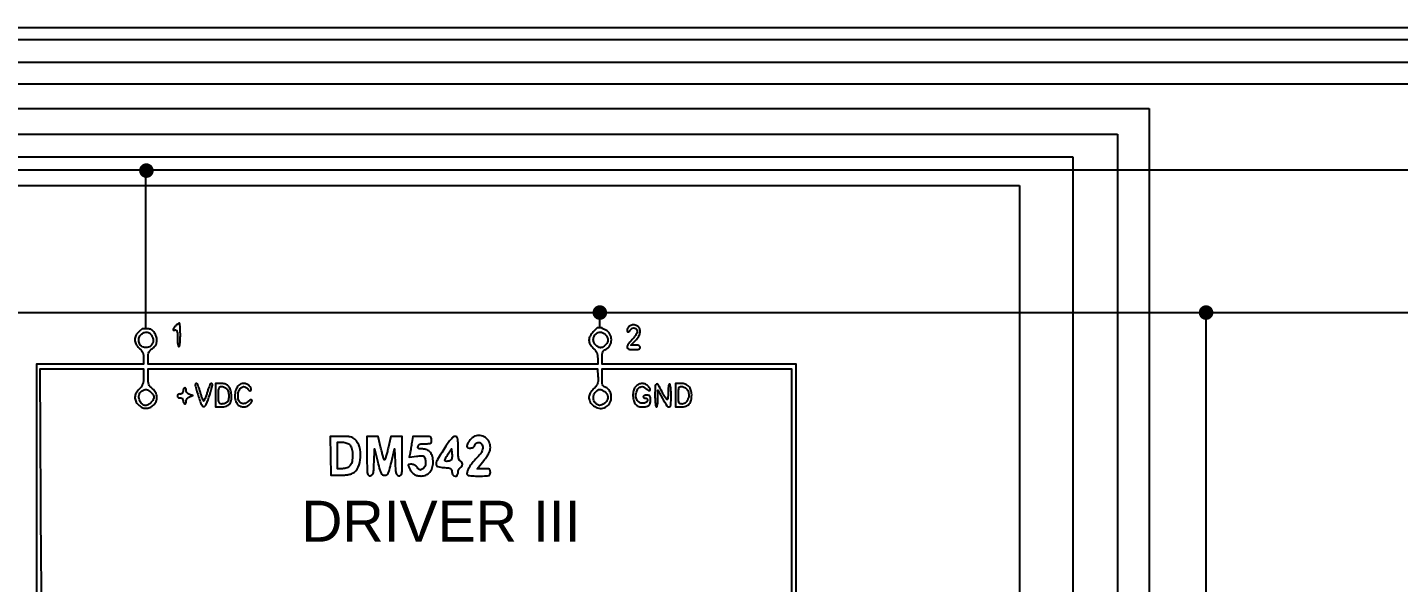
# Model space of a CAD drawing. Header units: millimetres. Extents: x 42961 to 43381, y 28224 to 28521.
# Drawn here: x 43119.8 to 43203.7, y 28359.6 to 28393.5 of the extents above; entities that cross this region are included whole.
import ezdxf

# ---------------------------------------------------------------- set-up
doc = ezdxf.new("R2010")
doc.units = ezdxf.units.MM
doc.layers.add('PDF_Rellenos sólidos', color=1, linetype='Continuous')
doc.styles.get("Standard").update_dxf_attribs({"font": 'arial.ttf'})

msp = doc.modelspace()

# ---------------------------------------------------------------- hatches: boundary and pattern name
at = {"layer": 'PDF_Rellenos sólidos', "true_color": 0x800000, "transparency": 33554559}
msp.add_hatch(color=16, dxfattribs=at).paths.add_polyline_path([(43127.566, 28384.752, 0.414668), (43127.119, 28385.198), (43127.119, 28385.198, 0.414668), (43126.673, 28384.752), (43126.673, 28384.752, 0.414668), (43127.119, 28384.305), (43127.119, 28384.305, 0.414668)])
at = {"layer": 'PDF_Rellenos sólidos', "transparency": 33554559}
for points in [[(43155.281, 28376.078, 0.414668), (43154.835, 28376.525), (43154.835, 28376.525, 0.414668), (43154.389, 28376.078), (43154.389, 28376.078, 0.414668), (43154.835, 28375.632), (43154.835, 28375.632, 0.414668)], [(43192.334, 28376.078, 0.414668), (43191.887, 28376.525), (43191.887, 28376.525, 0.414668), (43191.441, 28376.078), (43191.441, 28376.078, 0.414668), (43191.887, 28375.632), (43191.887, 28375.632, 0.414668)]]:
    msp.add_hatch(color=0, dxfattribs=at).paths.add_polyline_path(points)

# ---------------------------------------------------------------- linework, layer by layer
at = {"color": 30}
for p, q in [((43096.689, 28393.499), (43279.596, 28393.499)), ((43094.142, 28392.767), (43275.911, 28392.767)), ((43091.595, 28391.377), (43273.3, 28391.377)), ((43089.049, 28390.055), (43270.572, 28390.055)), ((43086.502, 28388.541), (43188.4, 28388.541)), ((43188.4, 28388.541), (43188.4, 28357.966)), ((43083.929, 28386.979), (43186.465, 28386.979)), ((43186.465, 28386.979), (43186.465, 28351.895)), ((43081.382, 28385.603), (43183.752, 28385.603)), ((43183.752, 28385.603), (43183.752, 28346.795)), ((43078.836, 28383.84), (43180.485, 28383.84)), ((43180.485, 28383.84), (43180.485, 28340.922))]:
    msp.add_line(p, q, dxfattribs=at)
at = {"color": 1}
for p, q in [((43298.268, 28384.77), (43039.802, 28384.77)), ((43127.079, 28375.1), (43127.079, 28384.77))]:
    msp.add_line(p, q, dxfattribs=at)
for p, q in [((43067.696, 28376.078), (43326.024, 28376.078)), ((43154.835, 28375.173), (43154.835, 28376.078)), ((43191.887, 28309.515), (43191.887, 28376.078)), ((43154.697, 28375.173), (43154.973, 28375.173)), ((43126.888, 28375.1), (43127.27, 28375.1))]:
    msp.add_line(p, q)
for points in [[(43154.697, 28375.173), (43154.432, 28374.908, 0.066978), (43154.234, 28374.648, 0.1302), (43154.168, 28374.398, 0.133545), (43154.235, 28374.153, 0.072225), (43154.432, 28373.906, -0.033131), (43154.567, 28373.762, -0.069335), (43154.647, 28373.631, -0.069397), (43154.688, 28373.483, -0.033242), (43154.702, 28373.286), (43154.702, 28372.918), (43140.96, 28372.918), (43127.219, 28372.918), (43127.219, 28373.305, -0.026538), (43127.231, 28373.519, -0.081312), (43127.269, 28373.658, -0.089495), (43127.347, 28373.77, -0.036633), (43127.489, 28373.892, 0.036256), (43127.621, 28374.006, 0.07611), (43127.702, 28374.115, 0.079301), (43127.744, 28374.24, 0.042226), (43127.758, 28374.403, 0.08336), (43127.72, 28374.628, 0.064383), (43127.609, 28374.851, 0.069973), (43127.46, 28375.018, 0.177198), (43127.309, 28375.074, -0.302029), (43127.27, 28375.1, -0.00127)], [(43166.826, 28351.543), (43166.826, 28362.231), (43166.826, 28372.918), (43160.899, 28372.918), (43154.971, 28372.918), (43154.971, 28373.324, -0.019123), (43154.979, 28373.547, -0.083568), (43155.011, 28373.675, -0.121394), (43155.076, 28373.76, -0.062602), (43155.191, 28373.831, 0.155866), (43155.446, 28374.062, 0.130361), (43155.542, 28374.415, 0.131106), (43155.45, 28374.768, 0.158323), (43155.198, 28374.999), (43154.973, 28375.102), (43154.973, 28375.173)], [(43126.888, 28375.1), (43126.68, 28374.925, 0.084536), (43126.478, 28374.686, 0.134286), (43126.407, 28374.428, 0.129644), (43126.477, 28374.164, 0.07608), (43126.68, 28373.906, -0.033131), (43126.816, 28373.762, -0.069335), (43126.896, 28373.631, -0.069397), (43126.937, 28373.483, -0.033242), (43126.95, 28373.286), (43126.95, 28372.918), (43123.671, 28372.918), (43120.393, 28372.918), (43120.394, 28347.157)], [(43120.722, 28354.834, 0.000386), (43120.698, 28360.457), (43120.636, 28372.649), (43123.793, 28372.649), (43126.95, 28372.649), (43126.95, 28372.162, -0.01903), (43126.939, 28371.886, -0.066609), (43126.903, 28371.713, -0.078121), (43126.825, 28371.57, -0.03286), (43126.68, 28371.405, 0.066673), (43126.492, 28371.158, 0.117579), (43126.42, 28370.913, 0.126256), (43126.468, 28370.674, 0.083687), (43126.631, 28370.444, 0.084831), (43126.849, 28370.29, 0.105261), (43127.09, 28370.232, 0.106723), (43127.331, 28370.277, 0.089309), (43127.55, 28370.419, 0.10196), (43127.715, 28370.653, 0.118413), (43127.762, 28370.921, 0.113931), (43127.683, 28371.189, 0.089296), (43127.489, 28371.423, -0.036438), (43127.341, 28371.567, -0.092878), (43127.264, 28371.695, -0.072606), (43127.229, 28371.86, -0.01631), (43127.219, 28372.149), (43127.219, 28372.649), (43140.956, 28372.649), (43154.692, 28372.649), (43154.719, 28372.177, -0.018282), (43154.725, 28371.897, -0.080787), (43154.696, 28371.736, -0.090436), (43154.619, 28371.6, -0.026158), (43154.455, 28371.424, 0.063299), (43154.25, 28371.17, 0.120019), (43154.17, 28370.921, 0.131486), (43154.216, 28370.679, 0.084004), (43154.383, 28370.444, 0.113078), (43154.685, 28370.255, 0.136451), (43155.018, 28370.234, 0.139087), (43155.31, 28370.387, 0.11934), (43155.499, 28370.679, 0.095971), (43155.535, 28370.933, 0.085609), (43155.478, 28371.193, 0.090771), (43155.341, 28371.406, 0.128827), (43155.152, 28371.526, -0.112701), (43155.058, 28371.581, -0.130118), (43155.003, 28371.669, -0.063565), (43154.977, 28371.821, -0.010769), (43154.971, 28372.116), (43154.971, 28372.649), (43160.764, 28372.649), (43166.557, 28372.649), (43166.557, 28361.871), (43166.557, 28351.094)]]:
    msp.add_lwpolyline(points, format="xyb")
for points in [[(43128.903, 28375.263, 0.029178), (43128.788, 28375.131, 0.143717), (43128.752, 28375.04, 0.427221), (43128.786, 28375.001, 0.103625), (43128.881, 28375.016, -0.228754), (43128.947, 28375.011, -0.193975), (43128.99, 28374.955, -0.05944), (43129.011, 28374.818, -0.008451), (43129.015, 28374.532, 0.015524), (43129.022, 28374.325, 0.025983), (43129.042, 28374.152, 0.024203), (43129.07, 28374.023, 0.339177), (43129.105, 28373.996, 0.358912), (43129.142, 28374.027, 0.01702), (43129.17, 28374.198, 0.020476), (43129.189, 28374.427, 0.010616), (43129.195, 28374.714, 0.008797), (43129.19, 28374.99, 0.014747), (43129.175, 28375.22, 0.008472), (43129.155, 28375.406, 0.399939), (43129.128, 28375.428, 0.117913), (43129.092, 28375.416, 0.021086), (43129.034, 28375.377, 0.021743), (43128.968, 28375.324, 0.018123)], [(43156.655, 28375.246, 0.055942), (43156.595, 28375.201, 0.050884), (43156.544, 28375.143, 0.054217), (43156.509, 28375.081, 0.100292), (43156.498, 28375.024, 0.083831), (43156.514, 28374.93, 0.342828), (43156.559, 28374.9, 0.18138), (43156.629, 28374.933, 0.034233), (43156.722, 28375.043, -0.147038), (43156.835, 28375.129, -0.158345), (43156.973, 28375.135, -0.165931), (43157.084, 28375.059, -0.161471), (43157.126, 28374.93, -0.118689), (43157.107, 28374.851, -0.022847), (43157.034, 28374.723, -0.023163), (43156.932, 28374.577, -0.019542), (43156.812, 28374.433, 0.021853), (43156.549, 28374.115, 0.200601), (43156.505, 28373.944, 0.320917), (43156.601, 28373.844, 0.046052), (43156.902, 28373.816, 0.016668), (43157.097, 28373.823, 0.063857), (43157.216, 28373.846, 0.12648), (43157.282, 28373.888, 0.188641), (43157.306, 28373.951, 0.156845), (43157.287, 28374.01, 0.128116), (43157.236, 28374.053, 0.079908), (43157.148, 28374.078, 0.02997), (43157.019, 28374.086), (43156.732, 28374.086), (43157.019, 28374.382, 0.059425), (43157.214, 28374.637, 0.100981), (43157.301, 28374.89, 0.138599), (43157.269, 28375.103, 0.16608), (43157.132, 28375.25, 0.02898), (43156.99, 28375.316, 0.096286), (43156.889, 28375.335, 0.098711), (43156.79, 28375.314, 0.031359)], [(43127.454, 28374.666, -0.156503), (43127.537, 28374.365, -0.171828), (43127.425, 28374.086, -0.175681), (43127.165, 28373.943, -0.162654), (43126.863, 28373.994, -0.150278), (43126.716, 28374.143, -0.113261), (43126.657, 28374.368, -0.108608), (43126.701, 28374.603, -0.128982), (43126.838, 28374.782, -0.083369), (43127.007, 28374.872, -0.128181), (43127.171, 28374.883, -0.124957), (43127.322, 28374.813, -0.077016)], [(43155.166, 28374.745, -0.105264), (43155.291, 28374.573, -0.125679), (43155.324, 28374.375, -0.12476), (43155.258, 28374.185, -0.102837), (43155.106, 28374.033, -0.024542), (43154.968, 28373.952, -0.121059), (43154.881, 28373.93, -0.121059), (43154.794, 28373.952, -0.024542), (43154.657, 28374.033, -0.10464), (43154.507, 28374.183, -0.115118), (43154.438, 28374.376, -0.116628), (43154.462, 28374.578, -0.109496), (43154.573, 28374.753, -0.081006), (43154.713, 28374.854, -0.119245), (43154.86, 28374.887, -0.113189), (43155.012, 28374.85, -0.068122)], [(43127.399, 28371.212, -0.033666), (43127.468, 28371.133, -0.032922), (43127.526, 28371.045, -0.034745), (43127.566, 28370.962, -0.095343), (43127.578, 28370.897, -0.146868), (43127.537, 28370.759, -0.046137), (43127.4, 28370.588, -0.045999), (43127.235, 28370.446, -0.156051), (43127.102, 28370.403, -0.18424), (43126.853, 28370.498, -0.133154), (43126.69, 28370.749, -0.132774), (43126.675, 28371.049, -0.182983), (43126.821, 28371.272, -0.057513), (43126.979, 28371.362, -0.127089), (43127.116, 28371.382, -0.121178), (43127.249, 28371.334, -0.049782)], [(43129.359, 28371.279, -0.05463), (43129.336, 28371.192, -0.114034), (43129.298, 28371.134, -0.136537), (43129.243, 28371.105, -0.095489), (43129.173, 28371.103, 0.07752), (43129.109, 28371.104, 0.124013), (43129.059, 28371.084, 0.134741), (43129.027, 28371.043, 0.099935), (43129.015, 28370.987, 0.099935), (43129.027, 28370.931, 0.134741), (43129.059, 28370.891, 0.124013), (43129.109, 28370.87, 0.07752), (43129.173, 28370.871, -0.095489), (43129.243, 28370.869, -0.136537), (43129.298, 28370.84, -0.114034), (43129.336, 28370.782, -0.05463), (43129.359, 28370.695, 0.065928), (43129.399, 28370.55, 0.273219), (43129.47, 28370.498, 0.353012), (43129.533, 28370.539, 0.07839), (43129.554, 28370.676, -0.093249), (43129.569, 28370.754, -0.070074), (43129.612, 28370.83, -0.066325), (43129.677, 28370.895, -0.066907), (43129.756, 28370.941), (43129.958, 28371.023), (43129.756, 28371.083, -0.067128), (43129.677, 28371.119, -0.072989), (43129.612, 28371.174, -0.078959), (43129.569, 28371.241, -0.102252), (43129.554, 28371.312, 0.086744), (43129.532, 28371.44, 0.362558), (43129.469, 28371.477, 0.253566), (43129.399, 28371.421, 0.067553)], [(43130.117, 28371.593, 0.004337), (43130.309, 28370.932, 0.022624), (43130.435, 28370.574, 0.039482), (43130.535, 28370.374, 0.315165), (43130.624, 28370.334, 0.256783), (43130.777, 28370.462, 0.015024), (43130.99, 28371.056, 0.015046), (43131.163, 28371.648, 0.490748), (43131.084, 28371.751, 0.272856), (43131.041, 28371.725, 0.018211), (43130.974, 28371.592, 0.022204), (43130.903, 28371.418, 0.014464), (43130.835, 28371.212, -0.008416), (43130.771, 28371.005, -0.013414), (43130.708, 28370.831, -0.007231), (43130.65, 28370.69, -0.30015), (43130.624, 28370.673, -0.305026), (43130.598, 28370.69, -0.007364), (43130.543, 28370.831, -0.013575), (43130.483, 28371.005, -0.008497), (43130.422, 28371.212, 0.016127), (43130.357, 28371.418, 0.024577), (43130.287, 28371.592, 0.021646), (43130.219, 28371.724, 0.26877), (43130.172, 28371.751, 0.177663), (43130.138, 28371.738, 0.132668), (43130.115, 28371.704, 0.095674), (43130.107, 28371.654, 0.058385)], [(43131.351, 28371.032), (43131.351, 28370.314), (43131.708, 28370.314, 0.089563), (43132.009, 28370.368, 0.147205), (43132.213, 28370.523, 0.129408), (43132.315, 28370.783, 0.061938), (43132.311, 28371.143, 0.056844), (43132.24, 28371.424, 0.117761), (43132.114, 28371.61, 0.122195), (43131.921, 28371.716, 0.063856), (43131.648, 28371.751), (43131.351, 28371.751)], [(43132.018, 28371.43, -0.129336), (43132.115, 28371.263, -0.057735), (43132.155, 28371.011, -0.05807), (43132.135, 28370.76, -0.1495), (43132.051, 28370.601, -0.075503), (43131.995, 28370.56, -0.038434), (43131.914, 28370.525, -0.037078), (43131.824, 28370.501, -0.045545), (43131.737, 28370.493, -0.090335), (43131.622, 28370.514, -0.214287), (43131.561, 28370.574, -0.084003), (43131.535, 28370.704, -0.007708), (43131.53, 28371.032, -0.00868), (43131.536, 28371.339, -0.06918), (43131.56, 28371.479, -0.180483), (43131.613, 28371.546, -0.137241), (43131.703, 28371.571, -0.066533), (43131.78, 28371.561, -0.039086), (43131.867, 28371.53, -0.038394), (43131.951, 28371.484, -0.052522)], [(43132.823, 28371.682, 0.133139), (43132.638, 28371.469, 0.07814), (43132.539, 28371.145, 0.076195), (43132.543, 28370.796, 0.11235), (43132.658, 28370.513, 0.125725), (43132.822, 28370.372, 0.109266), (43133.044, 28370.317, 0.105564), (43133.273, 28370.361, 0.110119), (43133.462, 28370.494, 0.05132), (43133.569, 28370.64, 0.31123), (43133.562, 28370.728, 0.366865), (43133.483, 28370.744, 0.055917), (43133.342, 28370.642, -0.135726), (43133.088, 28370.515, -0.23268), (43132.864, 28370.575, -0.176317), (43132.732, 28370.815, -0.085119), (43132.738, 28371.171, -0.090165), (43132.823, 28371.395, -0.145252), (43132.973, 28371.531, -0.190194), (43133.144, 28371.544, -0.160435), (43133.291, 28371.438, 0.071439), (43133.41, 28371.317, 0.321417), (43133.503, 28371.314, 0.337005), (43133.532, 28371.4, 0.073081), (43133.457, 28371.549, 0.100152), (43133.33, 28371.67, 0.088711), (43133.161, 28371.738, 0.090315), (43132.981, 28371.743, 0.109191)], [(43155.131, 28371.252, -0.113622), (43155.272, 28371.094, -0.127494), (43155.323, 28370.897, -0.127494), (43155.272, 28370.701, -0.113622), (43155.131, 28370.543, -0.039632), (43154.958, 28370.442, -0.114228), (43154.824, 28370.411, -0.133388), (43154.703, 28370.444, -0.063235), (43154.573, 28370.545, -0.10024), (43154.472, 28370.697, -0.099518), (43154.438, 28370.877, -0.095846), (43154.476, 28371.062, -0.085798), (43154.581, 28371.227, -0.054337), (43154.711, 28371.343, -0.144416), (43154.827, 28371.383, -0.126875), (43154.956, 28371.355, -0.037671)], [(43157.037, 28371.571, 0.120889), (43156.91, 28371.362, 0.066738), (43156.859, 28371.067, 0.065138), (43156.888, 28370.759, 0.097419), (43156.997, 28370.513, 0.061584), (43157.073, 28370.429, 0.062001), (43157.167, 28370.366, 0.060882), (43157.276, 28370.327, 0.055769), (43157.394, 28370.314, 0.033276), (43157.67, 28370.332, 0.130673), (43157.826, 28370.397, 0.167029), (43157.908, 28370.52, 0.064085), (43157.935, 28370.727, 0.022931), (43157.927, 28370.897, 0.136666), (43157.896, 28370.979, 0.186049), (43157.832, 28371.02, 0.050044), (43157.71, 28371.032, 0.038131), (43157.624, 28371.026, 0.057076), (43157.552, 28371.006, 0.074992), (43157.502, 28370.977, 0.226478), (43157.486, 28370.942, 0.154938), (43157.497, 28370.908, 0.097747), (43157.527, 28370.879, 0.080104), (43157.573, 28370.859, 0.06169), (43157.627, 28370.853, -0.099527), (43157.683, 28370.841, -0.140654), (43157.722, 28370.81, -0.127566), (43157.741, 28370.76, -0.074582), (43157.738, 28370.695, -0.111601), (43157.708, 28370.626, -0.112544), (43157.65, 28370.576, -0.08406), (43157.563, 28370.547, -0.038078), (43157.442, 28370.538, -0.142285), (43157.234, 28370.598, -0.140962), (43157.091, 28370.76, -0.11665), (43157.039, 28371.002, -0.07991), (43157.088, 28371.278, -0.090525), (43157.19, 28371.456, -0.155666), (43157.332, 28371.546, -0.156745), (43157.5, 28371.536, -0.092121), (43157.673, 28371.43, 0.052207), (43157.819, 28371.323, 0.353643), (43157.901, 28371.336, 0.329288), (43157.91, 28371.422, 0.050343), (43157.801, 28371.57, 0.099172), (43157.628, 28371.698, 0.110223), (43157.427, 28371.743, 0.107314), (43157.221, 28371.699, 0.089865)], [(43158.204, 28371.04, 0.010478), (43158.21, 28370.749, 0.020296), (43158.229, 28370.518, 0.016788), (43158.257, 28370.344, 0.359532), (43158.294, 28370.314, 0.335314), (43158.329, 28370.34, 0.025001), (43158.358, 28370.465, 0.026666), (43158.379, 28370.632, 0.016354), (43158.386, 28370.83), (43158.389, 28371.346), (43158.669, 28370.83, 0.016804), (43158.935, 28370.376, 0.333865), (43159.077, 28370.322, 0.316124), (43159.175, 28370.444, 0.015908), (43159.192, 28370.982, 0.012539), (43159.186, 28371.242, 0.018327), (43159.166, 28371.47, 0.014001), (43159.138, 28371.654, 0.21256), (43159.102, 28371.706, 0.439638), (43159.065, 28371.695, 0.067066), (43159.036, 28371.613, 0.036506), (43159.018, 28371.468, 0.013434), (43159.012, 28371.262, -0.012677), (43159.008, 28371.071, -0.021172), (43158.993, 28370.911, -0.016728), (43158.972, 28370.788, -0.376088), (43158.945, 28370.767, -0.225384), (43158.909, 28370.788, -0.010577), (43158.829, 28370.907, -0.015714), (43158.739, 28371.057, -0.010475), (43158.645, 28371.234, 0.013236), (43158.406, 28371.678, 0.3841), (43158.293, 28371.715, 0.286192), (43158.215, 28371.601, 0.010039)], [(43159.462, 28371.032), (43159.462, 28370.314), (43159.816, 28370.314, 0.082629), (43160.096, 28370.36, 0.133735), (43160.294, 28370.495, 0.119478), (43160.411, 28370.724, 0.058463), (43160.449, 28371.052, 0.077548), (43160.404, 28371.344, 0.114918), (43160.271, 28371.566, 0.117665), (43160.057, 28371.703, 0.08396), (43159.776, 28371.751), (43159.462, 28371.751)], [(43160.129, 28371.43, -0.152978), (43160.263, 28371.173, -0.114266), (43160.247, 28370.851, -0.125547), (43160.096, 28370.591, -0.201234), (43159.863, 28370.493, -0.075608), (43159.736, 28370.513, -0.223398), (43159.673, 28370.57, -0.090289), (43159.646, 28370.696, -0.007401), (43159.641, 28371.032, -0.00868), (43159.646, 28371.339, -0.06918), (43159.671, 28371.479, -0.180483), (43159.724, 28371.546, -0.137241), (43159.814, 28371.571, -0.066533), (43159.891, 28371.561, -0.039086), (43159.978, 28371.53, -0.038394), (43160.062, 28371.484, -0.052522)], [(43138.376, 28367.327), (43138.401, 28366.137), (43138.949, 28366.138, 0.019728), (43139.176, 28366.147, 0.019149), (43139.403, 28366.174, 0.019464), (43139.601, 28366.213, 0.064447), (43139.725, 28366.26, 0.167319), (43140.064, 28366.625, 0.088437), (43140.212, 28367.232, 0.085272), (43140.143, 28367.875, 0.13683), (43139.857, 28368.342, 0.073799), (43139.73, 28368.43, 0.062926), (43139.576, 28368.483, 0.040049), (43139.357, 28368.51, 0.010971), (43139.01, 28368.517), (43138.351, 28368.517)], [(43140.601, 28367.299, 0.002097), (43140.605, 28366.49, 0.039976), (43140.627, 28366.238, 0.194335), (43140.689, 28366.138, 0.196445), (43140.803, 28366.109, 0.132229), (43140.916, 28366.157, 0.159425), (43140.98, 28366.253, 0.053578), (43141.012, 28366.448, 0.00479), (43141.036, 28366.946), (43141.067, 28367.754), (43141.263, 28366.946, 0.005545), (43141.386, 28366.46, 0.054065), (43141.462, 28366.262, 0.14754), (43141.55, 28366.171, 0.128016), (43141.679, 28366.137, 0.128016), (43141.808, 28366.171, 0.14754), (43141.896, 28366.262, 0.054065), (43141.972, 28366.46, 0.005545), (43142.095, 28366.946), (43142.291, 28367.754), (43142.322, 28366.946, 0.00479), (43142.345, 28366.448, 0.053578), (43142.378, 28366.253, 0.159425), (43142.442, 28366.157, 0.132229), (43142.555, 28366.109, 0.196445), (43142.669, 28366.138, 0.194335), (43142.731, 28366.238, 0.039976), (43142.753, 28366.49, 0.002097), (43142.757, 28367.299), (43142.757, 28368.517), (43142.413, 28368.517), (43142.069, 28368.517), (43141.898, 28367.799, -0.006675), (43141.828, 28367.523, -0.010815), (43141.761, 28367.291, -0.004721), (43141.699, 28367.099, -0.322552), (43141.673, 28367.08, -0.324993), (43141.646, 28367.099, -0.004761), (43141.586, 28367.291, -0.010873), (43141.521, 28367.523, -0.006705), (43141.454, 28367.799), (43141.29, 28368.517), (43140.946, 28368.517), (43140.601, 28368.517)], [(43143.343, 28368.136, -0.002298), (43143.318, 28367.971, -0.00176), (43143.288, 28367.791, -0.001779), (43143.259, 28367.622, -0.004214), (43143.236, 28367.497), (43143.187, 28367.241), (43143.642, 28367.303, -0.009528), (43143.925, 28367.337, -0.102082), (43144.04, 28367.325, -0.200968), (43144.105, 28367.269, -0.055867), (43144.153, 28367.14, -0.044191), (43144.187, 28366.925, -0.082913), (43144.17, 28366.749, -0.100211), (43144.102, 28366.611, -0.09244), (43143.983, 28366.506, -0.056662), (43143.892, 28366.465, -0.161712), (43143.823, 28366.465, -0.130658), (43143.759, 28366.508, -0.031892), (43143.68, 28366.609, 0.061463), (43143.611, 28366.688, 0.051524), (43143.521, 28366.753, 0.053011), (43143.423, 28366.796, 0.077825), (43143.329, 28366.811, 0.029401), (43143.178, 28366.802, 0.282708), (43143.129, 28366.764, 0.19754), (43143.132, 28366.691, 0.015108), (43143.22, 28366.513, 0.052695), (43143.348, 28366.324, 0.081022), (43143.498, 28366.196, 0.081287), (43143.68, 28366.122, 0.053389), (43143.906, 28366.095, 0.10097), (43144.204, 28366.153, 0.114413), (43144.44, 28366.322, 0.105535), (43144.591, 28366.59, 0.075562), (43144.643, 28366.932, 0.059167), (43144.601, 28367.281, 0.109691), (43144.476, 28367.536, 0.127832), (43144.271, 28367.691, 0.097511), (43143.994, 28367.745, -0.018183), (43143.828, 28367.751, -0.117006), (43143.749, 28367.776, -0.233249), (43143.717, 28367.825, -0.093102), (43143.723, 28367.907, -0.121959), (43143.766, 28367.984, -0.119178), (43143.84, 28368.034, -0.070017), (43143.961, 28368.061, -0.018875), (43144.159, 28368.068, 0.013387), (43144.392, 28368.075, 0.11672), (43144.491, 28368.104, 0.20847), (43144.538, 28368.167, 0.057656), (43144.553, 28368.293, 0.07702), (43144.533, 28368.422, 0.226657), (43144.473, 28368.486, 0.086634), (43144.342, 28368.513, 0.006522), (43143.977, 28368.517), (43143.401, 28368.517)], [(43145.421, 28367.911, 0.005991), (43144.918, 28367.107, 0.112609), (43144.825, 28366.826, 0.359649), (43144.924, 28366.678, 0.057485), (43145.294, 28366.614, -0.011259), (43145.579, 28366.591, -0.100087), (43145.699, 28366.553, -0.183206), (43145.761, 28366.481, -0.057535), (43145.794, 28366.339, 0.120203), (43145.862, 28366.154, 0.235597), (43145.996, 28366.078, 0.275454), (43146.12, 28366.143, 0.137826), (43146.169, 28366.32, -0.055002), (43146.179, 28366.411, -0.057561), (43146.209, 28366.496, -0.06413), (43146.253, 28366.562, -0.125259), (43146.304, 28366.599, 0.17019), (43146.399, 28366.68, 0.133304), (43146.435, 28366.811, 0.133304), (43146.399, 28366.942, 0.17019), (43146.304, 28367.023, -0.196231), (43146.238, 28367.085, -0.064281), (43146.198, 28367.215, -0.034962), (43146.175, 28367.432, -0.008188), (43146.169, 28367.796, 0.005304), (43146.165, 28368.23, 0.055961), (43146.141, 28368.405, 0.177311), (43146.086, 28368.486, 0.157283), (43145.989, 28368.517, 0.159378), (43145.886, 28368.484, 0.046318), (43145.759, 28368.371, 0.033041), (43145.607, 28368.186, 0.012864)], [(43147.189, 28368.52, 0.08298), (43147.03, 28368.421, 0.044227), (43146.869, 28368.251, 0.044258), (43146.746, 28368.064, 0.124068), (43146.708, 28367.914, 0.30464), (43146.773, 28367.818, 0.132904), (43146.932, 28367.798, 0.103218), (43147.109, 28367.862, 0.179774), (43147.204, 28367.984, -0.169142), (43147.307, 28368.121, -0.210765), (43147.462, 28368.149, -0.177059), (43147.608, 28368.051, -0.130085), (43147.68, 28367.869, -0.086391), (43147.671, 28367.728, -0.067944), (43147.617, 28367.584, -0.046026), (43147.504, 28367.417, -0.015482), (43147.31, 28367.195, 0.013723), (43147.031, 28366.877, 0.033281), (43146.849, 28366.624, 0.046002), (43146.743, 28366.414, 0.094125), (43146.708, 28366.233, 0.243751), (43146.745, 28366.162, 0.105683), (43146.845, 28366.119, 0.041637), (43147.042, 28366.098, 0.006706), (43147.427, 28366.093, 0.004478), (43147.895, 28366.097, 0.071364), (43148.051, 28366.122, 0.227396), (43148.121, 28366.187, 0.093656), (43148.145, 28366.317, 0.058762), (43148.13, 28366.443, 0.210531), (43148.082, 28366.507, 0.114365), (43147.982, 28366.535, 0.012634), (43147.74, 28366.542), (43147.335, 28366.542), (43147.74, 28367.039, 0.015495), (43147.934, 28367.292, 0.037994), (43148.055, 28367.493, 0.051219), (43148.123, 28367.667, 0.066336), (43148.145, 28367.837, 0.1141), (43148.065, 28368.184, 0.124673), (43147.842, 28368.448, 0.128652), (43147.526, 28368.568, 0.125809)], [(43139.565, 28367.982, -0.074037), (43139.635, 28367.876, -0.048467), (43139.685, 28367.738, -0.03942), (43139.714, 28367.564, -0.022163), (43139.724, 28367.35, -0.048624), (43139.688, 28366.983, -0.115191), (43139.576, 28366.735, -0.141013), (43139.383, 28366.592, -0.089577), (43139.105, 28366.542), (43138.805, 28366.542), (43138.805, 28367.35), (43138.805, 28368.158), (43139.105, 28368.158, -0.044361), (43139.24, 28368.146, -0.047018), (43139.368, 28368.111, -0.049954), (43139.479, 28368.055, -0.067683)], [(43145.775, 28367.118, -0.195608), (43145.7, 28367.038, -0.07215), (43145.549, 28366.993, -0.086782), (43145.411, 28366.997, -0.357436), (43145.361, 28367.058, -0.110892), (43145.371, 28367.099, -0.009191), (43145.42, 28367.198, -0.011923), (43145.485, 28367.314, -0.008912), (43145.562, 28367.44), (43145.762, 28367.754), (43145.793, 28367.499, -0.021874), (43145.801, 28367.393, -0.020005), (43145.8, 28367.282, -0.020466), (43145.792, 28367.184, -0.05944)]]:
    msp.add_lwpolyline(points, format="xyb", close=True)

# ---------------------------------------------------------------- texts
at = {"insert": (43130.76, 28372.919), "char_height": 2.5, "attachment_point": 1}
msp.add_mtext_dynamic_manual_height_columns('\\P\\P      DRIVER III', width=25.26335, gutter_width=12.5, heights=[16.594], dxfattribs=at)

doc.saveas('drawing.dxf')
